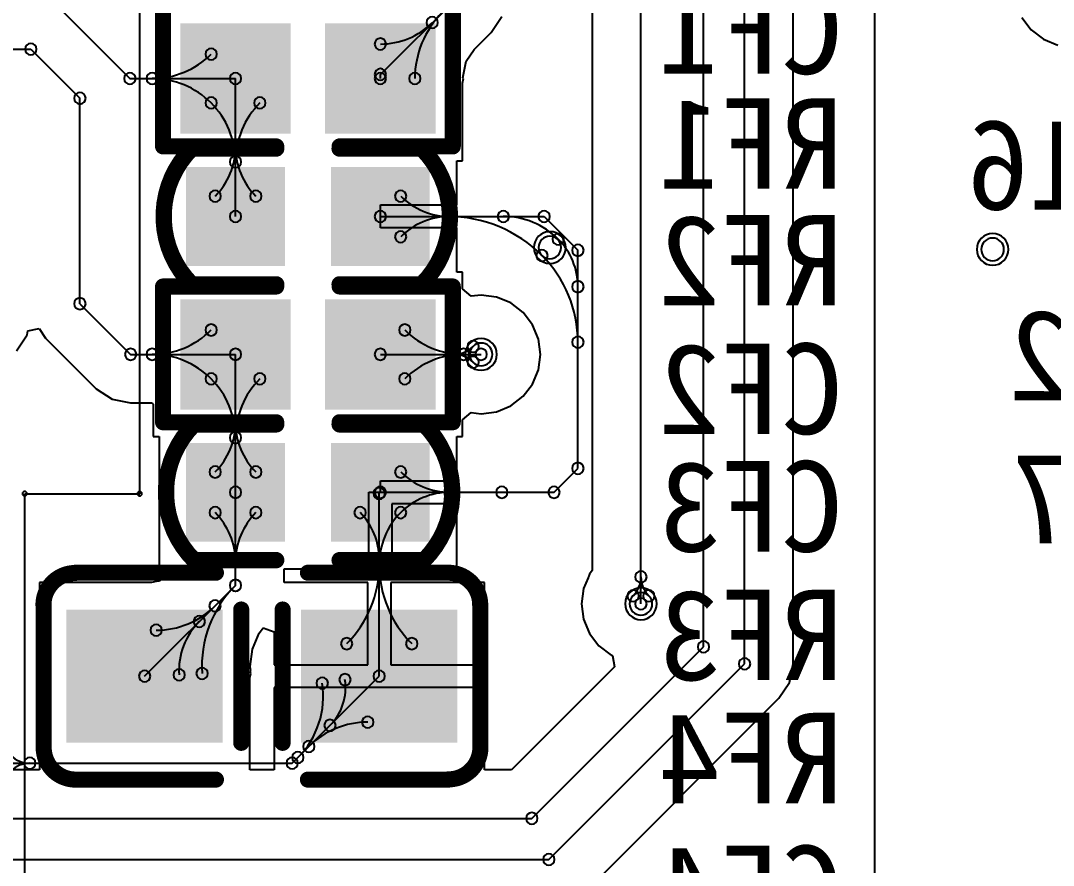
# Model space of a CAD drawing. Header units: inches. Extents: x 32166 to 66782, y 2386 to 7162.
# Drawn here: x 32747 to 32838.2, y 3343.1 to 3417.8 of the extents above; entities that cross this region are included whole.
import ezdxf

# ---------------------------------------------------------------- set-up
doc = ezdxf.new("R2010")
doc.units = ezdxf.units.IN
doc.header["$LTSCALE"] = 0.64311
doc.header["$MEASUREMENT"] = 0
for name, color, linetype in [('BOTTOMLAYER', 5, 'CONTINUOUS'), ('BOTTOMOVERLAY', 54, 'CONTINUOUS'), ('BOTTOMPASTE', 16, 'CONTINUOUS'), ('BOTTOMSOLDER', 6, 'CONTINUOUS'), ('MULTILAYER', 9, 'CONTINUOUS')]:
    doc.layers.add(name, color=color, linetype=linetype)
doc.styles.get("Standard").update_dxf_attribs({"font": 'txt', "width": 0.8})

msp = doc.modelspace()

# ---------------------------------------------------------------- linework, layer by layer
at = {"layer": 'BOTTOMLAYER'}
for p, q in [((32801.799, 3366.258), (32801.799, 3431.97)), ((32797.5, 3429.386), (32797.5, 3369.198)), ((32807.324, 3362.456), (32807.324, 3422.974)), ((32747.655, 3421.682), (32756.647, 3412.69)), ((32778.775, 3413.054), (32785.526, 3419.805)), ((32810.956, 3360.951), (32810.956, 3420.535)), ((32788.566, 3416.766), (32789.497, 3418.16)), ((32815.255, 3360.951), (32815.255, 3418.754)), ((32835.446, 3418.081), (32836.28, 3416.994)), ((32787.07, 3415.27), (32788.566, 3416.766)), ((32836.28, 3416.994), (32837.366, 3416.161)), ((32837.366, 3416.161), (32838.631, 3415.637)), ((32723.031, 3415.282), (32747.895, 3415.282)), ((32747.895, 3415.282), (32752.231, 3410.946)), ((32786.368, 3414.219), (32787.07, 3415.27)), ((32786.075, 3412.746), (32786.368, 3414.219)), ((32756.647, 3412.69), (32765.975, 3412.69)), ((32765.975, 3400.498), (32765.975, 3412.69)), ((32778.775, 3412.69), (32778.775, 3413.054)), ((32786.039, 3412.274), (32786.121, 3412.69)), ((32786.121, 3412.69), (32786.075, 3412.746)), ((32786.121, 3412.69), (32786.121, 3412.69)), ((32786.039, 3405.426), (32786.039, 3412.274)), ((32752.231, 3392.786), (32752.231, 3410.946)), ((32785.531, 3401.514), (32785.531, 3405.426)), ((32785.531, 3405.426), (32786.039, 3405.426)), ((32778.773, 3399.482), (32778.773, 3401.514)), ((32778.773, 3401.514), (32785.531, 3401.514)), ((32778.775, 3400.498), (32793.239, 3400.498)), ((32793.239, 3400.498), (32796.231, 3397.506)), ((32785.531, 3399.482), (32778.773, 3399.482)), ((32785.531, 3395.57), (32785.531, 3399.482)), ((32796.231, 3378.226), (32796.231, 3397.506)), ((32786.039, 3395.57), (32785.531, 3395.57)), ((32786.039, 3394.106), (32786.039, 3395.57)), ((32786.803, 3393.436), (32786.039, 3394.106)), ((32787.671, 3393.55), (32786.803, 3393.436)), ((32789.028, 3393.372), (32787.671, 3393.55)), ((32790.293, 3392.848), (32789.028, 3393.372)), ((32752.231, 3392.786), (32756.711, 3388.306)), ((32791.379, 3392.014), (32790.293, 3392.848)), ((32792.213, 3390.928), (32791.379, 3392.014)), ((32792.737, 3389.663), (32792.213, 3390.928)), ((32746.63, 3388.626), (32747.562, 3390.021)), ((32747.562, 3390.021), (32747.635, 3390.386)), ((32747.635, 3390.386), (32748.631, 3390.584)), ((32748.631, 3390.584), (32749.191, 3389.746)), ((32749.191, 3389.746), (32753.671, 3385.266)), ((32792.916, 3388.306), (32792.737, 3389.663)), ((32756.711, 3388.306), (32765.975, 3388.306)), ((32765.975, 3376.114), (32765.975, 3388.306)), ((32778.775, 3388.306), (32787.671, 3388.306)), ((32792.737, 3386.948), (32792.916, 3388.306)), ((32792.213, 3385.683), (32792.737, 3386.948)), ((32753.671, 3385.266), (32755.066, 3384.334)), ((32791.379, 3384.597), (32792.213, 3385.683)), ((32755.066, 3384.334), (32756.711, 3384.007)), ((32790.293, 3383.763), (32791.379, 3384.597)), ((32756.711, 3384.007), (32758.616, 3384.007)), ((32758.616, 3384.007), (32758.616, 3383.99)), ((32758.616, 3383.99), (32758.616, 3383.99)), ((32758.616, 3383.99), (32758.711, 3383.907)), ((32758.711, 3383.907), (32758.711, 3381.042)), ((32789.028, 3383.239), (32790.293, 3383.763)), ((32786.039, 3382.505), (32786.803, 3383.175)), ((32786.039, 3381.042), (32786.039, 3382.505)), ((32786.803, 3383.175), (32787.671, 3383.061)), ((32787.671, 3383.061), (32789.028, 3383.239)), ((32758.711, 3381.042), (32759.219, 3381.042)), ((32759.219, 3381.042), (32759.219, 3369.358)), ((32785.531, 3377.13), (32785.531, 3381.042)), ((32785.531, 3381.042), (32786.039, 3381.042)), ((32794.119, 3376.114), (32796.231, 3378.226)), ((32778.773, 3376.116), (32778.773, 3377.13)), ((32778.773, 3377.13), (32785.531, 3377.13)), ((32765.975, 3367.885), (32765.975, 3376.114)), ((32777.759, 3369.358), (32777.759, 3376.116)), ((32777.759, 3376.116), (32778.773, 3376.116)), ((32778.674, 3359.858), (32778.674, 3376.013)), ((32778.775, 3376.114), (32789.508, 3376.114)), ((32789.508, 3376.114), (32794.119, 3376.114)), ((32785.531, 3375.098), (32779.791, 3375.098)), ((32779.791, 3375.098), (32779.791, 3369.358)), ((32785.531, 3369.358), (32785.531, 3375.098)), ((32759.219, 3369.358), (32759.521, 3369.358)), ((32759.642, 3369.176), (32759.265, 3368.266)), ((32759.521, 3369.358), (32759.642, 3369.176)), ((32770.273, 3368.138), (32770.273, 3369.358)), ((32770.273, 3369.358), (32777.759, 3369.358)), ((32779.791, 3369.358), (32785.531, 3369.358)), ((32797.257, 3368.88), (32797.154, 3368.631)), ((32797.5, 3369.198), (32797.257, 3368.88)), ((32758.548, 3368.138), (32748.652, 3368.138)), ((32748.652, 3368.138), (32748.652, 3351.584)), ((32757.948, 3359.858), (32765.975, 3367.885)), ((32758.964, 3368.22), (32758.548, 3368.138)), ((32759.265, 3368.266), (32758.964, 3368.22)), ((32758.964, 3368.22), (32758.964, 3368.22)), ((32758.964, 3368.22), (32758.964, 3368.22)), ((32777.658, 3368.138), (32770.273, 3368.138)), ((32777.658, 3360.874), (32777.658, 3368.138)), ((32787.97, 3368.138), (32779.69, 3368.138)), ((32779.69, 3368.138), (32779.69, 3360.874)), ((32787.97, 3360.874), (32787.97, 3368.138)), ((32797.124, 3368.56), (32796.733, 3367.615)), ((32797.132, 3368.598), (32797.124, 3368.56)), ((32797.154, 3368.631), (32797.132, 3368.598)), ((32796.733, 3367.615), (32796.554, 3366.258)), ((32796.554, 3366.258), (32796.733, 3364.9)), ((32796.733, 3364.9), (32797.257, 3363.635)), ((32767.47, 3362.231), (32768.057, 3363.649)), ((32768.057, 3363.649), (32768.416, 3364.117)), ((32768.416, 3364.117), (32769.378, 3363.79)), ((32769.378, 3363.79), (32769.378, 3360.874)), ((32797.257, 3363.635), (32798.09, 3362.549)), ((32792.154, 3347.286), (32807.324, 3362.456)), ((32798.09, 3362.549), (32799.176, 3361.715)), ((32767.269, 3360.709), (32767.47, 3362.231)), ((32799.176, 3361.715), (32799.271, 3361.676)), ((32799.271, 3361.676), (32799.469, 3360.68)), ((32767.316, 3360.359), (32767.269, 3360.709)), ((32769.378, 3360.874), (32777.658, 3360.874)), ((32779.69, 3360.874), (32787.97, 3360.874)), ((32799.469, 3360.68), (32790.374, 3351.584)), ((32793.659, 3343.654), (32810.956, 3360.951)), ((32814.928, 3359.306), (32815.255, 3360.951)), ((32767.244, 3359.722), (32767.319, 3360.101)), ((32767.244, 3351.584), (32767.244, 3359.722)), ((32767.277, 3360.309), (32767.316, 3360.359)), ((32767.319, 3360.101), (32767.277, 3360.309)), ((32767.316, 3360.359), (32767.316, 3360.359)), ((32770.978, 3352.162), (32778.674, 3359.858)), ((32787.97, 3358.842), (32769.378, 3358.842)), ((32769.378, 3358.842), (32769.378, 3351.584)), ((32787.97, 3351.584), (32787.97, 3358.842)), ((32813.996, 3357.912), (32814.928, 3359.306)), ((32796.698, 3340.614), (32813.996, 3357.912)), ((32748.652, 3351.584), (32742.555, 3351.584)), ((32745.428, 3352.162), (32770.978, 3352.162)), ((32769.378, 3351.584), (32767.244, 3351.584)), ((32790.374, 3351.584), (32787.97, 3351.584)), ((32729.779, 3347.286), (32792.154, 3347.286)), ((32721.219, 3343.654), (32793.659, 3343.654))]:
    msp.add_line(p, q, dxfattribs=at)
for centre, radius, start, end in [((32790.061, 3412.69), 8.238, 135, 180), ((32783.356, 3417.635), 0.508, 0, 180), ((32778.775, 3422.216), 6.479, 269.99999, 314.99999), ((32783.356, 3417.635), 0.508, 180, 0), ((32778.775, 3415.738), 0.508, 0, 180), ((32747.895, 3415.282), 0.508, 0, 180), ((32747.895, 3415.282), 0.508, 0, 180), ((32747.895, 3415.282), 0.508, 180, 0), ((32747.895, 3415.282), 0.508, 180, 0), ((32763.82, 3414.845), 0.508, 0, 180), ((32778.775, 3415.738), 0.508, 180, 0), ((32758.616, 3420.048), 7.359, 270, 315), ((32763.82, 3414.845), 0.508, 180, 0), ((32778.775, 3413.054), 0.508, 0, 180), ((32778.775, 3413.054), 0.508, 0, 180), ((32756.647, 3412.69), 0.508, 0, 180), ((32756.647, 3412.69), 0.508, 0, 180), ((32756.647, 3412.69), 0.508, 180, 0), ((32756.647, 3412.69), 0.508, 180, 0), ((32758.616, 3412.69), 0.508, 0, 180), ((32758.616, 3412.69), 0.508, 0, 180), ((32758.616, 3412.69), 0.508, 180, 0), ((32758.616, 3412.69), 0.508, 180, 0), ((32758.616, 3405.331), 7.359, 45, 90), ((32765.975, 3412.69), 0.508, 0, 180), ((32765.975, 3412.69), 0.508, 0, 180), ((32765.975, 3412.69), 0.508, 180, 0), ((32765.975, 3412.69), 0.508, 180, 0), ((32778.775, 3412.69), 0.508, 0, 180), ((32778.775, 3413.054), 0.508, 180, 0), ((32778.775, 3413.054), 0.508, 180, 0), ((32778.775, 3412.69), 0.508, 180, 0), ((32781.823, 3412.69), 0.508, 0, 180), ((32781.823, 3412.69), 0.508, 180, 0), ((32752.231, 3410.946), 0.508, 0, 180), ((32752.231, 3410.946), 0.508, 0, 180), ((32752.231, 3410.946), 0.508, 180, 0), ((32752.231, 3410.946), 0.508, 180, 0), ((32763.82, 3410.534), 0.508, 0, 180), ((32763.82, 3410.534), 0.508, 0, 180), ((32768.13, 3410.534), 0.508, 0, 180), ((32763.82, 3410.534), 0.508, 180, 0), ((32763.82, 3410.534), 0.508, 180, 0), ((32758.616, 3405.331), 7.359, 360, 45), ((32773.333, 3405.331), 7.359, 135, 180), ((32768.13, 3410.534), 0.508, 180, 0), ((32765.975, 3406.63), 0.508, 0, 180), ((32765.975, 3406.63), 0.508, 0, 180), ((32759.843, 3406.63), 6.132, 315.00014, 0.00014), ((32765.975, 3406.63), 0.508, 180, 0), ((32765.975, 3406.63), 0.508, 180, 0), ((32772.107, 3406.63), 6.132, 179.99986, 224.99986), ((32765.975, 3405.331), 0.508, 0, 180), ((32765.975, 3405.331), 0.508, 0, 180), ((32765.975, 3405.331), 0.508, 180, 0), ((32765.975, 3405.331), 0.508, 180, 0), ((32764.179, 3402.294), 0.508, 0, 180), ((32767.771, 3402.294), 0.508, 0, 180), ((32780.571, 3402.294), 0.508, 0, 180), ((32764.179, 3402.294), 0.508, 180, 0), ((32767.771, 3402.294), 0.508, 180, 0), ((32780.571, 3402.294), 0.508, 180, 0), ((32784.907, 3406.63), 6.132, 225.00014, 270.00014), ((32765.975, 3400.498), 0.508, 0, 180), ((32778.775, 3400.498), 0.508, 0, 180), ((32784.731, 3400.498), 0.508, 0, 180), ((32784.907, 3400.498), 0.508, 0, 180), ((32784.907, 3400.498), 0.508, 0, 180), ((32789.637, 3400.498), 0.508, 0, 180), ((32793.239, 3400.498), 0.508, 0, 180), ((32793.239, 3400.498), 0.508, 0, 180), ((32765.975, 3400.498), 0.508, 180, 0), ((32778.775, 3400.498), 0.508, 180, 0), ((32784.907, 3394.366), 6.132, 89.99986, 134.99986), ((32784.731, 3400.498), 0.508, 180, 0), ((32784.907, 3400.498), 0.508, 180, 0), ((32784.907, 3400.498), 0.508, 180, 0), ((32784.731, 3388.726), 11.771, 44.99994, 89.99994), ((32789.637, 3400.498), 0.508, 180, 0), ((32789.637, 3393.632), 6.866, 45.00002, 90.00002), ((32793.239, 3400.498), 0.508, 180, 0), ((32793.239, 3400.498), 0.508, 180, 0), ((32780.571, 3398.702), 0.508, 0, 180), ((32794.492, 3398.487), 0.508, 0, 180), ((32794.492, 3398.487), 0.508, 0, 180), ((32780.571, 3398.702), 0.508, 180, 0), ((32793.751, 3397.746), 1, 0, 180), ((32794.492, 3398.487), 0.508, 180, 0), ((32794.492, 3398.487), 0.508, 180, 0), ((32790.294, 3394.289), 5.937, 0.00006, 45.00006), ((32796.231, 3397.506), 0.508, 0, 180), ((32796.231, 3397.506), 0.508, 0, 180), ((32832.871, 3397.586), 1, 0, 180), ((32793.055, 3397.05), 0.508, 0, 180), ((32793.055, 3397.05), 0.508, 0, 180), ((32793.055, 3397.05), 0.508, 180, 0), ((32793.055, 3397.05), 0.508, 180, 0), ((32793.751, 3397.746), 1, 180, 0), ((32785.388, 3389.383), 10.843, 0.00005, 45.00005), ((32796.231, 3397.506), 0.508, 180, 0), ((32796.231, 3397.506), 0.508, 180, 0), ((32832.871, 3397.586), 1, 180, 0), ((32796.231, 3394.289), 0.508, 0, 180), ((32796.231, 3394.289), 0.508, 180, 0), ((32752.231, 3392.786), 0.508, 0, 180), ((32752.231, 3392.786), 0.508, 0, 180), ((32752.231, 3392.786), 0.508, 180, 0), ((32752.231, 3392.786), 0.508, 180, 0), ((32763.82, 3390.461), 0.508, 0, 180), ((32780.93, 3390.461), 0.508, 0, 180), ((32758.616, 3395.664), 7.359, 270, 315), ((32763.82, 3390.461), 0.508, 180, 0), ((32780.93, 3390.461), 0.508, 180, 0), ((32786.133, 3395.664), 7.359, 225, 270), ((32796.231, 3389.383), 0.508, 0, 180), ((32756.711, 3388.306), 0.508, 0, 180), ((32756.711, 3388.306), 0.508, 0, 180), ((32758.616, 3388.306), 0.508, 0, 180), ((32758.616, 3388.306), 0.508, 0, 180), ((32765.975, 3388.306), 0.508, 0, 180), ((32765.975, 3388.306), 0.508, 0, 180), ((32778.775, 3388.306), 0.508, 0, 180), ((32785.295, 3388.306), 0.508, 0, 180), ((32785.295, 3388.306), 0.508, 0, 180), ((32785.295, 3390.681), 2.376, 270.00037, 315.00037), ((32786.133, 3388.306), 0.508, 0, 180), ((32786.133, 3388.306), 0.508, 0, 180), ((32786.975, 3389.001), 0.508, 0, 180), ((32786.975, 3389.001), 0.508, 180, 0), ((32787.671, 3388.306), 1, 0, 180), ((32787.671, 3388.306), 0.508, 0, 180), ((32796.231, 3389.383), 0.508, 180, 0), ((32756.711, 3388.306), 0.508, 180, 0), ((32756.711, 3388.306), 0.508, 180, 0), ((32758.616, 3388.306), 0.508, 180, 0), ((32758.616, 3388.306), 0.508, 180, 0), ((32758.616, 3380.947), 7.359, 45, 90), ((32765.975, 3388.306), 0.508, 180, 0), ((32765.975, 3388.306), 0.508, 180, 0), ((32778.775, 3388.306), 0.508, 180, 0), ((32786.133, 3380.947), 7.359, 90, 135), ((32785.295, 3388.306), 0.508, 180, 0), ((32785.295, 3388.306), 0.508, 180, 0), ((32785.295, 3385.93), 2.376, 44.99963, 89.99963), ((32786.133, 3388.306), 0.508, 180, 0), ((32786.133, 3388.306), 0.508, 180, 0), ((32786.975, 3387.61), 0.508, 0, 180), ((32787.671, 3388.306), 1, 180, 0), ((32787.671, 3388.306), 0.508, 180, 0), ((32786.975, 3387.61), 0.508, 180, 0), ((32763.82, 3386.15), 0.508, 0, 180), ((32763.82, 3386.15), 0.508, 0, 180), ((32763.82, 3386.15), 0.508, 180, 0), ((32763.82, 3386.15), 0.508, 180, 0), ((32758.616, 3380.947), 7.359, 360, 45), ((32773.333, 3380.947), 7.359, 135, 180), ((32768.13, 3386.15), 0.508, 0, 180), ((32768.13, 3386.15), 0.508, 180, 0), ((32780.93, 3386.15), 0.508, 0, 180), ((32780.93, 3386.15), 0.508, 180, 0), ((32765.975, 3382.246), 0.508, 0, 180), ((32765.975, 3382.246), 0.508, 0, 180), ((32759.843, 3382.246), 6.132, 315.00014, 0.00014), ((32765.975, 3382.246), 0.508, 180, 0), ((32765.975, 3382.246), 0.508, 180, 0), ((32772.107, 3382.246), 6.132, 179.99986, 224.99986), ((32765.975, 3380.947), 0.508, 0, 180), ((32765.975, 3380.947), 0.508, 0, 180), ((32765.975, 3380.947), 0.508, 180, 0), ((32765.975, 3380.947), 0.508, 180, 0), ((32764.179, 3377.91), 0.508, 0, 180), ((32764.179, 3377.91), 0.508, 180, 0), ((32767.771, 3377.91), 0.508, 0, 180), ((32767.771, 3377.91), 0.508, 180, 0), ((32780.571, 3377.91), 0.508, 0, 180), ((32780.571, 3377.91), 0.508, 180, 0), ((32784.907, 3382.246), 6.132, 225.00014, 270.00014), ((32796.231, 3378.226), 0.508, 0, 180), ((32796.231, 3378.226), 0.508, 0, 180), ((32796.231, 3378.226), 0.508, 180, 0), ((32796.231, 3378.226), 0.508, 180, 0), ((32765.975, 3376.114), 0.508, 0, 180), ((32765.975, 3376.114), 0.508, 0, 180), ((32765.975, 3376.114), 0.508, 180, 0), ((32765.975, 3376.114), 0.508, 180, 0), ((32778.674, 3376.013), 0.508, 0, 180), ((32778.674, 3376.013), 0.508, 180, 0), ((32778.775, 3376.114), 0.508, 0, 180), ((32778.775, 3376.114), 0.508, 180, 0), ((32784.907, 3369.982), 6.132, 89.99986, 134.99986), ((32784.907, 3376.114), 0.508, 0, 180), ((32784.907, 3376.114), 0.508, 0, 180), ((32784.907, 3376.114), 0.508, 180, 0), ((32784.907, 3376.114), 0.508, 180, 0), ((32789.508, 3376.114), 0.508, 0, 180), ((32789.508, 3376.114), 0.508, 0, 180), ((32789.508, 3376.114), 0.508, 180, 0), ((32789.508, 3376.114), 0.508, 180, 0), ((32794.119, 3376.114), 0.508, 0, 180), ((32794.119, 3376.114), 0.508, 0, 180), ((32794.119, 3376.114), 0.508, 180, 0), ((32794.119, 3376.114), 0.508, 180, 0), ((32764.179, 3374.318), 0.508, 0, 180), ((32764.179, 3374.318), 0.508, 180, 0), ((32759.843, 3369.982), 6.132, 359.99986, 44.99986), ((32772.107, 3369.982), 6.132, 135.00014, 180.00014), ((32767.771, 3374.318), 0.508, 0, 180), ((32767.771, 3374.318), 0.508, 180, 0), ((32776.979, 3374.318), 0.508, 0, 180), ((32776.979, 3374.318), 0.508, 180, 0), ((32772.886, 3370.225), 5.788, 359.99986, 44.99986), ((32785.15, 3369.738), 6.476, 135.00014, 180.00014), ((32780.571, 3374.318), 0.508, 0, 180), ((32780.571, 3374.318), 0.508, 0, 180), ((32780.571, 3374.318), 0.508, 180, 0), ((32780.571, 3374.318), 0.508, 180, 0), ((32778.674, 3370.225), 0.508, 0, 180), ((32765.975, 3369.982), 0.508, 0, 180), ((32765.975, 3369.982), 0.508, 0, 180), ((32765.975, 3369.982), 0.508, 180, 0), ((32765.975, 3369.982), 0.508, 180, 0), ((32768.863, 3369.669), 9.811, 315.00009, 0.00009), ((32778.674, 3369.738), 0.508, 0, 180), ((32778.674, 3370.225), 0.508, 180, 0), ((32778.674, 3369.669), 0.508, 0, 180), ((32778.674, 3369.669), 0.508, 0, 180), ((32778.674, 3369.738), 0.508, 180, 0), ((32778.674, 3369.669), 0.508, 180, 0), ((32778.674, 3369.669), 0.508, 180, 0), ((32788.485, 3369.669), 9.811, 179.99991, 224.99991), ((32801.799, 3368.633), 0.508, 0, 180), ((32801.799, 3368.633), 0.508, 0, 180), ((32773.15, 3360.709), 10.148, 135.00002, 183.43302), ((32765.974, 3367.884), 0.508, 0, 180), ((32765.974, 3367.884), 0.508, 180, 0), ((32765.975, 3367.885), 0.508, 0, 180), ((32765.975, 3367.885), 0.508, 0, 180), ((32765.975, 3367.885), 0.508, 180, 0), ((32765.975, 3367.885), 0.508, 180, 0), ((32799.423, 3368.633), 2.376, 314.99963, 359.99963), ((32801.799, 3368.633), 0.508, 180, 0), ((32801.799, 3368.633), 0.508, 180, 0), ((32804.174, 3368.633), 2.376, 180.00037, 225.00037), ((32801.103, 3366.953), 0.508, 0, 180), ((32801.103, 3366.953), 0.508, 180, 0), ((32801.799, 3366.258), 1, 0, 180), ((32802.495, 3366.953), 0.508, 0, 180), ((32802.495, 3366.953), 0.508, 180, 0), ((32758.964, 3371.28), 7.359, 270, 315), ((32764.167, 3366.077), 0.508, 0, 180), ((32764.167, 3366.077), 0.508, 180, 0), ((32801.799, 3366.258), 1, 180, 0), ((32801.799, 3366.258), 0.508, 0, 180), ((32801.799, 3366.258), 0.508, 180, 0), ((32762.78, 3364.69), 0.508, 0, 180), ((32758.964, 3363.922), 0.508, 0, 180), ((32767.122, 3360.347), 6.141, 134.99981, 183.43281), ((32762.78, 3364.69), 0.508, 180, 0), ((32758.964, 3363.922), 0.508, 180, 0), ((32775.8, 3362.731), 0.508, 0, 180), ((32781.548, 3362.731), 0.508, 0, 180), ((32775.8, 3362.731), 0.508, 180, 0), ((32781.548, 3362.731), 0.508, 180, 0), ((32807.324, 3362.456), 0.508, 0, 180), ((32807.324, 3362.456), 0.508, 0, 180), ((32807.324, 3362.456), 0.508, 180, 0), ((32807.324, 3362.456), 0.508, 180, 0), ((32810.956, 3360.951), 0.508, 0, 180), ((32810.956, 3360.951), 0.508, 0, 180), ((32763.02, 3360.101), 0.508, 0, 180), ((32810.956, 3360.951), 0.508, 180, 0), ((32810.956, 3360.951), 0.508, 180, 0), ((32757.948, 3359.858), 0.508, 0, 180), ((32757.948, 3359.858), 0.508, 180, 0), ((32760.992, 3359.979), 0.508, 0, 180), ((32760.992, 3359.979), 0.508, 180, 0), ((32763.02, 3360.101), 0.508, 180, 0), ((32773.641, 3359.243), 0.508, 0, 180), ((32775.649, 3359.55), 0.508, 0, 180), ((32778.674, 3359.858), 0.508, 0, 180), ((32778.674, 3359.858), 0.508, 0, 180), ((32778.674, 3359.858), 0.508, 180, 0), ((32778.674, 3359.858), 0.508, 180, 0), ((32766.072, 3358.084), 7.657, 315.00008, 8.70308), ((32773.641, 3359.243), 0.508, 180, 0), ((32770.995, 3358.838), 4.709, 315.00004, 8.70304), ((32775.649, 3359.55), 0.508, 180, 0), ((32774.325, 3355.508), 0.508, 0, 180), ((32777.658, 3355.794), 0.508, 0, 180), ((32777.658, 3348.435), 7.359, 90, 135), ((32774.325, 3355.508), 0.508, 180, 0), ((32777.658, 3355.794), 0.508, 180, 0), ((32772.455, 3353.638), 0.508, 0, 180), ((32772.455, 3353.638), 0.508, 180, 0), ((32747.804, 3354.537), 2.376, 224.99963, 269.99963), ((32747.804, 3352.162), 0.508, 0, 180), ((32747.804, 3352.162), 0.508, 0, 180), ((32770.978, 3352.162), 0.508, 0, 180), ((32770.978, 3352.162), 0.508, 0, 180), ((32771.486, 3352.67), 0.508, 0, 180), ((32771.486, 3352.67), 0.508, 180, 0), ((32747.804, 3349.786), 2.376, 90.00037, 135.00037), ((32747.804, 3352.162), 0.508, 180, 0), ((32747.804, 3352.162), 0.508, 180, 0), ((32770.978, 3352.162), 0.508, 180, 0), ((32770.978, 3352.162), 0.508, 180, 0), ((32792.154, 3347.286), 0.508, 0, 180), ((32792.154, 3347.286), 0.508, 0, 180), ((32792.154, 3347.286), 0.508, 180, 0), ((32792.154, 3347.286), 0.508, 180, 0), ((32793.659, 3343.654), 0.508, 0, 180), ((32793.659, 3343.654), 0.508, 0, 180), ((32793.659, 3343.654), 0.508, 180, 0), ((32793.659, 3343.654), 0.508, 180, 0)]:
    msp.add_arc(centre, radius, start, end, dxfattribs=at)
for points in [[(32770.039, 3416.754), (32761.911, 3416.754), (32770.039, 3408.626), (32761.911, 3408.626)], [(32782.839, 3416.754), (32774.711, 3416.754), (32782.839, 3408.626), (32774.711, 3408.626)], [(32769.531, 3404.054), (32762.419, 3404.054), (32769.531, 3396.942), (32762.419, 3396.942)], [(32782.331, 3404.054), (32775.219, 3404.054), (32782.331, 3396.942), (32775.219, 3396.942)], [(32770.039, 3392.37), (32761.911, 3392.37), (32770.039, 3384.242), (32761.911, 3384.242)], [(32782.839, 3392.37), (32774.711, 3392.37), (32782.839, 3384.242), (32774.711, 3384.242)], [(32762.419, 3372.558), (32769.531, 3372.558), (32762.419, 3379.67), (32769.531, 3379.67)], [(32775.219, 3372.558), (32782.331, 3372.558), (32775.219, 3379.67), (32782.331, 3379.67)], [(32751.852, 3354.778), (32764.044, 3354.778), (32751.852, 3364.938), (32764.044, 3364.938)], [(32772.578, 3354.778), (32784.77, 3354.778), (32772.578, 3364.938), (32784.77, 3364.938)]]:
    msp.add_solid(points, dxfattribs=at)
at = {"layer": 'BOTTOMOVERLAY'}
for p, q in [((32757.511, 3375.986), (32757.511, 3495.026)), ((32822.471, 3299.746), (32822.471, 3423.906)), ((32747.351, 3375.986), (32757.511, 3375.986)), ((32747.351, 3299.746), (32747.351, 3375.986))]:
    msp.add_line(p, q, dxfattribs=at)
for points, const_width in [([(32759.575, 3406.69), (32759.575, 3418.69)], 1.422), ([(32785.175, 3406.69), (32785.175, 3418.69)], 1.422), ([(32759.575, 3406.69), (32769.575, 3406.69)], 1.422), ([(32762.113, 3406.498), (32769.575, 3406.498)], 1.44), ([(32775.175, 3406.498), (32782.433, 3406.498)], 1.44), ([(32775.175, 3406.69), (32785.175, 3406.69)], 1.422), ([(32762.113, 3394.498), (32769.575, 3394.498)], 1.44), ([(32775.175, 3394.498), (32782.433, 3394.498)], 1.44), ([(32759.575, 3382.306), (32759.575, 3394.306)], 1.422), ([(32759.575, 3394.306), (32769.575, 3394.306)], 1.422), ([(32775.175, 3394.306), (32785.175, 3394.306)], 1.422), ([(32785.175, 3382.306), (32785.175, 3394.306)], 1.422), ([(32759.575, 3382.306), (32769.575, 3382.306)], 1.422), ([(32762.317, 3382.114), (32769.575, 3382.114)], 1.44), ([(32775.175, 3382.114), (32782.637, 3382.114)], 1.44), ([(32775.175, 3382.306), (32785.175, 3382.306)], 1.422), ([(32762.317, 3370.114), (32769.575, 3370.114)], 1.44), ([(32775.175, 3370.114), (32782.637, 3370.114)], 1.44), ([(32751.83, 3369.002), (32764.247, 3369.002)], 1.422), ([(32772.375, 3369.002), (32784.77, 3369.002)], 1.422), ([(32749.029, 3353.537), (32749.029, 3366.135)], 1.422), ([(32766.482, 3353.965), (32766.482, 3365.75)], 1.422), ([(32770.14, 3353.965), (32770.14, 3365.75)], 1.422), ([(32787.615, 3353.558), (32787.615, 3366.157)], 1.422), ([(32751.852, 3350.714), (32764.247, 3350.714)], 1.422), ([(32772.375, 3350.714), (32784.792, 3350.714)], 1.422)]:
    msp.add_lwpolyline(points, dxfattribs=dict(at, const_width=const_width))
for points, const_width in [([(32759.575, 3407.045, 1), (32759.575, 3406.334, 1)], 0.711), ([(32759.575, 3407.045, 1), (32759.575, 3406.334, 1)], 0.711), ([(32762.113, 3406.858, 1), (32762.113, 3406.138, 1)], 0.72), ([(32762.113, 3406.858, 1), (32762.113, 3406.138, 1)], 0.72), ([(32769.575, 3406.858, 1), (32769.575, 3406.138, 1)], 0.72), ([(32769.575, 3407.045, 1), (32769.575, 3406.334, 1)], 0.711), ([(32775.175, 3406.858, 1), (32775.175, 3406.138, 1)], 0.72), ([(32775.175, 3407.045, 1), (32775.175, 3406.334, 1)], 0.711), ([(32782.433, 3406.858, 1), (32782.433, 3406.138, 1)], 0.72), ([(32782.433, 3406.858, 1), (32782.433, 3406.138, 1)], 0.72), ([(32785.175, 3407.045, 1), (32785.175, 3406.334, 1)], 0.711), ([(32785.175, 3407.045, 1), (32785.175, 3406.334, 1)], 0.711), ([(32762.113, 3394.858, 1), (32762.113, 3394.138, 1)], 0.72), ([(32762.113, 3394.858, 1), (32762.113, 3394.138, 1)], 0.72), ([(32769.575, 3394.858, 1), (32769.575, 3394.138, 1)], 0.72), ([(32775.175, 3394.858, 1), (32775.175, 3394.138, 1)], 0.72), ([(32782.433, 3394.858, 1), (32782.433, 3394.138, 1)], 0.72), ([(32782.433, 3394.858, 1), (32782.433, 3394.138, 1)], 0.72), ([(32759.575, 3394.661, 1), (32759.575, 3393.95, 1)], 0.711), ([(32759.575, 3394.661, 1), (32759.575, 3393.95, 1)], 0.711), ([(32769.575, 3394.661, 1), (32769.575, 3393.95, 1)], 0.711), ([(32775.175, 3394.661, 1), (32775.175, 3393.95, 1)], 0.711), ([(32785.175, 3394.661, 1), (32785.175, 3393.95, 1)], 0.711), ([(32785.175, 3394.661, 1), (32785.175, 3393.95, 1)], 0.711), ([(32759.575, 3382.661, 1), (32759.575, 3381.95, 1)], 0.711), ([(32759.575, 3382.661, 1), (32759.575, 3381.95, 1)], 0.711), ([(32762.317, 3381.754, 1), (32762.317, 3382.474, 1)], 0.72), ([(32762.317, 3381.754, 1), (32762.317, 3382.474, 1)], 0.72), ([(32769.575, 3381.754, 1), (32769.575, 3382.474, 1)], 0.72), ([(32769.575, 3382.661, 1), (32769.575, 3381.95, 1)], 0.711), ([(32775.175, 3381.754, 1), (32775.175, 3382.474, 1)], 0.72), ([(32775.175, 3382.661, 1), (32775.175, 3381.95, 1)], 0.711), ([(32782.637, 3381.754, 1), (32782.637, 3382.474, 1)], 0.72), ([(32782.637, 3381.754, 1), (32782.637, 3382.474, 1)], 0.72), ([(32785.175, 3382.661, 1), (32785.175, 3381.95, 1)], 0.711), ([(32785.175, 3382.661, 1), (32785.175, 3381.95, 1)], 0.711), ([(32762.317, 3369.754, 1), (32762.317, 3370.474, 1)], 0.72), ([(32762.317, 3369.754, 1), (32762.317, 3370.474, 1)], 0.72), ([(32769.575, 3369.754, 1), (32769.575, 3370.474, 1)], 0.72), ([(32775.175, 3369.754, 1), (32775.175, 3370.474, 1)], 0.72), ([(32782.637, 3369.754, 1), (32782.637, 3370.474, 1)], 0.72), ([(32782.637, 3369.754, 1), (32782.637, 3370.474, 1)], 0.72), ([(32751.474, 3369.002, 1), (32752.185, 3369.002, 1)], 0.711), ([(32751.474, 3368.98, 1), (32752.185, 3368.98, 1)], 0.711), ([(32763.891, 3369.002, 1), (32764.602, 3369.002, 1)], 0.711), ([(32772.019, 3369.002, 1), (32772.73, 3369.002, 1)], 0.711), ([(32784.414, 3369.002, 1), (32785.126, 3369.002, 1)], 0.711), ([(32784.414, 3369.002, 1), (32785.126, 3369.002, 1)], 0.711), ([(32787.237, 3366.179, 1), (32787.949, 3366.179, 1)], 0.711), ([(32748.651, 3366.157, 1), (32749.362, 3366.157, 1)], 0.711), ([(32748.673, 3366.135, 1), (32749.384, 3366.135, 1)], 0.711), ([(32766.126, 3365.75, 1), (32766.838, 3365.75, 1)], 0.711), ([(32769.784, 3365.75, 1), (32770.495, 3365.75, 1)], 0.711), ([(32787.259, 3366.157, 1), (32787.97, 3366.157, 1)], 0.711), ([(32748.673, 3353.537, 1), (32749.384, 3353.537, 1)], 0.711), ([(32748.673, 3353.537, 1), (32749.384, 3353.537, 1)], 0.711), ([(32766.126, 3353.965, 1), (32766.838, 3353.965, 1)], 0.711), ([(32769.784, 3353.965, 1), (32770.495, 3353.965, 1)], 0.711), ([(32787.259, 3353.558, 1), (32787.97, 3353.558, 1)], 0.711), ([(32787.259, 3353.558, 1), (32787.97, 3353.558, 1)], 0.711), ([(32751.496, 3350.714, 1), (32752.207, 3350.714, 1)], 0.711), ([(32751.496, 3350.714, 1), (32752.207, 3350.714, 1)], 0.711), ([(32763.891, 3350.714, 1), (32764.602, 3350.714, 1)], 0.711), ([(32772.019, 3350.714, 1), (32772.73, 3350.714, 1)], 0.711), ([(32784.436, 3350.736, 1), (32785.148, 3350.736, 1)], 0.711), ([(32784.436, 3350.714, 1), (32785.148, 3350.714, 1)], 0.711)]:
    msp.add_lwpolyline(points, format="xyb", close=True, dxfattribs=dict(at, const_width=const_width))
for points, const_width in [([(32762.113, 3394.498, -0.414214), (32762.113, 3406.498)], 1.44), ([(32782.433, 3406.498, -0.414214), (32782.433, 3394.498)], 1.44), ([(32762.317, 3370.114, -0.414214), (32762.317, 3382.114)], 1.44), ([(32782.637, 3382.114, -0.414214), (32782.637, 3370.114)], 1.44), ([(32749.007, 3366.157, -0.414214), (32751.83, 3368.98)], 1.422), ([(32784.77, 3369.002, -0.414214), (32787.593, 3366.179)], 1.422), ([(32751.852, 3350.714, -0.414214), (32749.029, 3353.537)], 1.422), ([(32787.615, 3353.558, -0.414214), (32784.792, 3350.736)], 1.422)]:
    msp.add_lwpolyline(points, format="xyb", dxfattribs=dict(at, const_width=const_width))
for centre, start, end in [((32747.351, 3375.986), 0, 180), ((32747.351, 3375.986), 0, 180), ((32757.511, 3375.986), 0, 180), ((32757.511, 3375.986), 0, 180), ((32747.351, 3375.986), 180, 0), ((32747.351, 3375.986), 180, 0), ((32757.511, 3375.986), 180, 0), ((32757.511, 3375.986), 180, 0)]:
    msp.add_arc(centre, 0.2, start, end, dxfattribs=at)
at = {"layer": 'BOTTOMPASTE'}
for points in [[(32770.039, 3416.754), (32761.911, 3416.754), (32770.039, 3408.626), (32761.911, 3408.626)], [(32782.839, 3416.754), (32774.711, 3416.754), (32782.839, 3408.626), (32774.711, 3408.626)], [(32769.531, 3404.054), (32762.419, 3404.054), (32769.531, 3396.942), (32762.419, 3396.942)], [(32782.331, 3404.054), (32775.219, 3404.054), (32782.331, 3396.942), (32775.219, 3396.942)], [(32770.039, 3392.37), (32761.911, 3392.37), (32770.039, 3384.242), (32761.911, 3384.242)], [(32782.839, 3392.37), (32774.711, 3392.37), (32782.839, 3384.242), (32774.711, 3384.242)], [(32762.419, 3372.558), (32769.531, 3372.558), (32762.419, 3379.67), (32769.531, 3379.67)], [(32775.219, 3372.558), (32782.331, 3372.558), (32775.219, 3379.67), (32782.331, 3379.67)], [(32751.852, 3354.778), (32764.044, 3354.778), (32751.852, 3364.938), (32764.044, 3364.938)], [(32772.578, 3354.778), (32784.77, 3354.778), (32772.578, 3364.938), (32784.77, 3364.938)]]:
    msp.add_solid(points, dxfattribs=at)
at = {"layer": 'BOTTOMSOLDER'}
for centre, start, end in [((32793.751, 3397.746), 0, 180), ((32832.871, 3397.586), 0, 180), ((32793.751, 3397.746), 180, 0), ((32832.871, 3397.586), 180, 0), ((32787.671, 3388.306), 0, 180), ((32787.671, 3388.306), 180, 0), ((32801.799, 3366.258), 0, 180), ((32801.799, 3366.258), 180, 0)]:
    msp.add_arc(centre, 1.406, start, end, dxfattribs=at)
for points in [[(32770.852, 3417.566), (32761.098, 3417.566), (32770.852, 3407.813), (32761.098, 3407.813)], [(32783.652, 3417.566), (32773.898, 3417.566), (32783.652, 3407.813), (32773.898, 3407.813)], [(32770.344, 3404.866), (32761.606, 3404.866), (32770.344, 3396.129), (32761.606, 3396.129)], [(32783.144, 3404.866), (32774.406, 3404.866), (32783.144, 3396.129), (32774.406, 3396.129)], [(32770.852, 3393.182), (32761.098, 3393.182), (32770.852, 3383.429), (32761.098, 3383.429)], [(32783.652, 3393.182), (32773.898, 3393.182), (32783.652, 3383.429), (32773.898, 3383.429)], [(32761.606, 3371.745), (32770.344, 3371.745), (32761.606, 3380.482), (32770.344, 3380.482)], [(32774.406, 3371.745), (32783.144, 3371.745), (32774.406, 3380.482), (32783.144, 3380.482)], [(32751.039, 3353.965), (32764.856, 3353.965), (32751.039, 3365.75), (32764.856, 3365.75)], [(32771.765, 3353.965), (32785.583, 3353.965), (32771.765, 3365.75), (32785.583, 3365.75)]]:
    msp.add_solid(points, dxfattribs=at)
at = {"layer": 'MULTILAYER'}
for centre, start, end in [((32793.751, 3397.746), 0, 180), ((32832.871, 3397.586), 0, 180), ((32793.751, 3397.746), 180, 0), ((32832.871, 3397.586), 180, 0), ((32787.671, 3388.306), 0, 180), ((32787.671, 3388.306), 180, 0), ((32801.799, 3366.258), 0, 180), ((32801.799, 3366.258), 180, 0)]:
    msp.add_arc(centre, 1, start, end, dxfattribs=at)

# ---------------------------------------------------------------- texts
at = {"layer": 'BOTTOMOVERLAY', "text_generation_flag": 2}
for s, p in [('CF1', (32819.671, 3413.106)), ('RF1', (32819.671, 3402.946)), ('CE16', (32852.391, 3401.106)), ('RF2', (32819.671, 3392.626)), ('RE12', (32856.071, 3384.242)), ('CF2', (32819.671, 3381.266)), ('CF3', (32819.671, 3370.866)), ('RE17', (32856.311, 3371.586)), ('RF3', (32819.671, 3359.506)), ('RF4', (32819.671, 3348.626)), ('CF4', (32819.671, 3336.866))]:
    msp.add_text(s, height=8, rotation=360, dxfattribs=at).set_placement(p)

doc.saveas('drawing.dxf')
